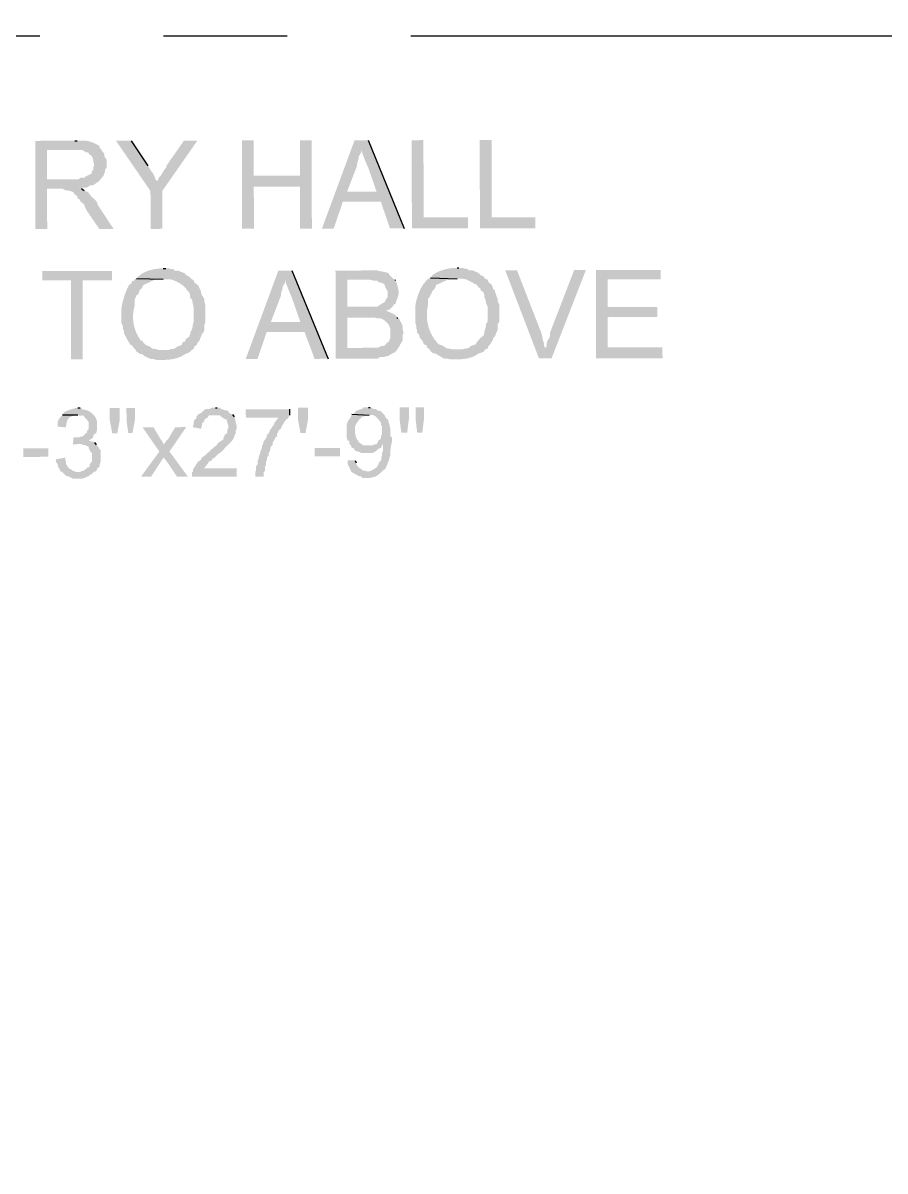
# Model space of a CAD drawing. Header units: inches. Extents: x 6322 to 85903, y -36042 to 7673.
# Drawn here: x 62435.1 to 62522.2, y 5629 to 5745 of the extents above; entities that cross this region are included whole.
import ezdxf

# ---------------------------------------------------------------- set-up
doc = ezdxf.new("R2010")
doc.units = ezdxf.units.IN
doc.header["$LTSCALE"] = 10
for name, pattern in [('Amconstr', [9999, 9999, 0]), ('CENTER', [2, 1.25, -0.25, 0.25, -0.25]), ('DASHED', [0.75, 0.5, -0.25]), ('HIDDEN2', [0.1875, 0.125, -0.0625])]:
    doc.linetypes.add(name, pattern=pattern)
doc.layers.add('A-HIDDEN-1', color=2, linetype='HIDDEN2', lineweight=9)
doc.layers.add('ROAD CL', color=251, linetype='CENTER')

# ---------------------------------------------------------------- blocks, each defined once
blk = doc.blocks.new('pdf plan')
at = {"true_color": 0x000007}
for points in [[(456.084, 389.433), (455.307, 389.433), (455.307, 387.697), (455.538, 387.697), (455.538, 388.491), (456.217, 388.491), (456.233, 388.507), (456.299, 388.507), (456.349, 388.524), (456.382, 388.557), (456.448, 388.557), (456.514, 388.606), (456.564, 388.639), (456.58, 388.656), (455.538, 388.672), (455.538, 389.251), (456.084, 389.251), (456.58, 389.284), (456.564, 389.334), (456.564, 389.334), (456.549, 389.342), (456.535, 389.35), (456.52, 389.358), (456.506, 389.366), (456.491, 389.373), (456.477, 389.38), (456.462, 389.387), (456.447, 389.393), (456.433, 389.399), (456.418, 389.405), (456.403, 389.41), (456.388, 389.415), (456.373, 389.419), (456.358, 389.423), (456.343, 389.427), (456.327, 389.43), (456.312, 389.432), (456.296, 389.434), (456.281, 389.436), (456.265, 389.436), (456.249, 389.437), (456.233, 389.436), (456.216, 389.435), (456.2, 389.433), (456.2, 389.433), (456.134, 389.433)], [(457.192, 389.433), (456.895, 389.433), (457.573, 388.441), (457.705, 388.639), (457.672, 388.672), (457.672, 388.672), (457.666, 388.69), (457.66, 388.706), (457.655, 388.72), (457.65, 388.733), (457.645, 388.745), (457.64, 388.755), (457.635, 388.764), (457.631, 388.772), (457.627, 388.78), (457.622, 388.787), (457.618, 388.793), (457.614, 388.799), (457.61, 388.804), (457.606, 388.81), (457.602, 388.815), (457.597, 388.821), (457.593, 388.827), (457.588, 388.833), (457.584, 388.84), (457.579, 388.847), (457.573, 388.856), (457.568, 388.865), (457.562, 388.876), (457.556, 388.888), (457.556, 388.888), (457.523, 388.937)], [(458.499, 389.433), (458.234, 389.433), (457.887, 388.937), (457.887, 388.904), (457.854, 388.871), (457.821, 388.821), (457.804, 388.788), (457.771, 388.739), (457.738, 388.706), (457.722, 388.656), (457.705, 388.639), (457.573, 388.441), (457.573, 387.697), (457.804, 387.697), (457.804, 388.441)], [(459.607, 389.433), (459.376, 389.433), (459.376, 387.697), (459.607, 387.697), (459.607, 388.524), (460.517, 388.524), (459.607, 388.739)], [(460.748, 389.433), (460.517, 389.433), (460.517, 388.739), (459.607, 388.739), (460.517, 388.524), (460.517, 387.697), (460.748, 387.697)], [(461.857, 389.433), (461.592, 389.433), (460.947, 387.697), (461.178, 387.697), (461.36, 388.226), (462.105, 388.226), (461.443, 388.424), (461.642, 388.937), (461.642, 388.97), (461.658, 389.036), (461.675, 389.086), (461.675, 389.119), (461.708, 389.169), (461.724, 389.202), (461.724, 389.268)], [(461.857, 389.433), (461.724, 389.268), (461.724, 389.268), (461.725, 389.259), (461.726, 389.248), (461.729, 389.236), (461.732, 389.223), (461.736, 389.208), (461.74, 389.192), (461.746, 389.176), (461.751, 389.159), (461.757, 389.141), (461.764, 389.123), (461.771, 389.105), (461.778, 389.086), (461.785, 389.067), (461.793, 389.049), (461.8, 389.031), (461.808, 389.013), (461.815, 388.996), (461.822, 388.98), (461.829, 388.964), (461.835, 388.949), (461.841, 388.936), (461.847, 388.924), (461.852, 388.913), (461.857, 388.904), (461.857, 388.904), (462.022, 388.424), (461.443, 388.424), (462.105, 388.226), (462.287, 387.697), (462.568, 387.697)], [(462.948, 389.433), (462.717, 389.433), (462.717, 387.697), (463.825, 387.697), (463.825, 387.912), (462.948, 387.912)], [(464.288, 389.433), (464.056, 389.433), (464.056, 387.697), (465.148, 387.697), (465.148, 387.912), (464.288, 387.912)], [(456.58, 389.284), (456.084, 389.251), (456.217, 389.251), (456.266, 389.235), (456.299, 389.202), (456.349, 389.202), (456.365, 389.169), (456.415, 389.136), (456.432, 389.103), (456.448, 389.053), (456.448, 389.02), (456.465, 388.97), (456.465, 388.954), (456.448, 388.904), (456.448, 388.871), (456.415, 388.821), (456.415, 388.788), (456.283, 388.722), (456.283, 388.706), (456.2, 388.706), (456.15, 388.672), (455.538, 388.672), (456.58, 388.656), (456.613, 388.706), (456.647, 388.739), (456.663, 388.788), (456.68, 388.821), (456.68, 388.871), (456.713, 388.904), (456.713, 389.053), (456.68, 389.103), (456.663, 389.136), (456.663, 389.185), (456.613, 389.235), (456.613, 389.251)], [(456.217, 388.491), (455.82, 388.491), (455.836, 388.491), (455.902, 388.457), (455.935, 388.457), (456.002, 388.441), (456.051, 388.424), (456.084, 388.375), (456.117, 388.358), (456.15, 388.292), (456.183, 388.276), (456.2, 388.226), (456.233, 388.209), (456.266, 388.176), (456.283, 388.127), (456.316, 388.061), (456.564, 387.697), (456.845, 387.697), (456.531, 388.176), (456.531, 388.176), (456.53, 388.186), (456.528, 388.196), (456.526, 388.206), (456.522, 388.215), (456.518, 388.224), (456.512, 388.233), (456.506, 388.241), (456.5, 388.25), (456.492, 388.258), (456.485, 388.266), (456.477, 388.274), (456.469, 388.282), (456.46, 388.289), (456.452, 388.297), (456.444, 388.305), (456.435, 388.312), (456.427, 388.32), (456.419, 388.327), (456.412, 388.335), (456.404, 388.343), (456.398, 388.351), (456.392, 388.359), (456.386, 388.367), (456.382, 388.375), (456.382, 388.375), (456.349, 388.408), (456.349, 388.424), (456.299, 388.441), (456.266, 388.457)], [(456.812, 386.87), (455.439, 386.87), (455.439, 386.688), (456.002, 386.688), (456.002, 385.133), (456.233, 385.133), (456.233, 386.688), (456.812, 386.688)], [(457.821, 386.919), (457.771, 386.919), (457.771, 386.919), (457.751, 386.917), (457.73, 386.915), (457.71, 386.912), (457.69, 386.909), (457.67, 386.906), (457.651, 386.903), (457.631, 386.899), (457.612, 386.895), (457.593, 386.891), (457.574, 386.886), (457.556, 386.881), (457.538, 386.876), (457.52, 386.87), (457.502, 386.864), (457.485, 386.857), (457.467, 386.849), (457.451, 386.842), (457.434, 386.833), (457.418, 386.824), (457.402, 386.815), (457.386, 386.805), (457.371, 386.794), (457.356, 386.782), (457.341, 386.77), (457.341, 386.77), (457.292, 386.721), (457.821, 386.704), (457.953, 386.704), (458.019, 386.688), (458.152, 386.622), (458.168, 386.605), (458.201, 386.588), (458.251, 386.539), (458.267, 386.522), (458.301, 386.473), (458.334, 386.44), (458.35, 386.39), (458.35, 386.34), (458.383, 386.307), (458.4, 386.258), (458.4, 386.225), (458.416, 386.158), (458.416, 386.158), (458.416, 386.148), (458.416, 386.138), (458.416, 386.128), (458.416, 386.118), (458.416, 386.109), (458.416, 386.099), (458.416, 386.089), (458.416, 386.08), (458.416, 386.071), (458.416, 386.061), (458.416, 386.052), (458.416, 386.043), (458.416, 386.033), (458.416, 386.024), (458.416, 386.015), (458.416, 386.005), (458.416, 385.996), (458.416, 385.986), (458.416, 385.977), (458.416, 385.967), (458.416, 385.957), (458.416, 385.947), (458.416, 385.937), (458.416, 385.927), (458.416, 385.927), (458.416, 385.861), (458.4, 385.811), (458.4, 385.778), (458.383, 385.712), (458.35, 385.662), (458.35, 385.629), (458.334, 385.58), (458.317, 385.563), (458.267, 385.53), (458.251, 385.497), (458.251, 385.48), (458.201, 385.464), (458.185, 385.414), (458.152, 385.398), (458.102, 385.381), (458.052, 385.348), (458.019, 385.331), (457.97, 385.331), (457.937, 385.315), (457.821, 385.315), (458.383, 385.315), (458.416, 385.331), (458.433, 385.381), (458.482, 385.414), (458.499, 385.464), (458.532, 385.497), (458.549, 385.546), (458.565, 385.58), (458.582, 385.629), (458.615, 385.662), (458.631, 385.712), (458.631, 385.811), (458.648, 385.861), (458.648, 386.192), (458.631, 386.258), (458.631, 386.307), (458.615, 386.34), (458.582, 386.39), (458.565, 386.44), (458.565, 386.473), (458.549, 386.489), (458.532, 386.539), (458.499, 386.588), (458.482, 386.605), (458.433, 386.638), (458.416, 386.688), (458.383, 386.704), (458.334, 386.754), (458.301, 386.77), (458.267, 386.787), (458.251, 386.82), (458.119, 386.87), (458.052, 386.87), (458.019, 386.903), (457.97, 386.903), (457.937, 386.919), (457.871, 386.919)], [(460.351, 386.87), (460.087, 386.87), (459.442, 385.133), (459.673, 385.133), (459.855, 385.662), (460.6, 385.662), (459.938, 385.861), (460.136, 386.373), (460.136, 386.407), (460.153, 386.473), (460.17, 386.522), (460.17, 386.555), (460.203, 386.605), (460.219, 386.638), (460.219, 386.704)], [(460.351, 386.87), (460.219, 386.704), (460.219, 386.704), (460.22, 386.695), (460.221, 386.685), (460.224, 386.673), (460.227, 386.66), (460.231, 386.646), (460.235, 386.631), (460.24, 386.615), (460.246, 386.599), (460.252, 386.582), (460.259, 386.564), (460.266, 386.547), (460.273, 386.529), (460.28, 386.51), (460.288, 386.492), (460.295, 386.474), (460.302, 386.457), (460.31, 386.44), (460.317, 386.423), (460.324, 386.407), (460.33, 386.391), (460.336, 386.377), (460.342, 386.364), (460.347, 386.351), (460.351, 386.34), (460.351, 386.34), (460.517, 385.861), (459.938, 385.861), (460.6, 385.662), (460.798, 385.133), (461.063, 385.133)], [(461.873, 386.87), (461.212, 386.87), (461.212, 385.133), (462.039, 385.133), (462.088, 385.166), (462.171, 385.166), (462.187, 385.183), (462.237, 385.183), (462.353, 385.249), (462.386, 385.265), (462.402, 385.282), (462.436, 385.331), (461.443, 385.348), (461.443, 385.943), (462.419, 385.943), (462.386, 385.993), (462.353, 386.01), (462.32, 386.026), (462.254, 386.059), (462.204, 386.076), (462.287, 386.109), (461.443, 386.158), (461.443, 386.688), (462.386, 386.688), (462.353, 386.704), (462.27, 386.787), (462.254, 386.82), (462.187, 386.837), (462.171, 386.837), (462.121, 386.853), (462.088, 386.853), (462.039, 386.87), (461.939, 386.87)], [(463.61, 386.919), (463.544, 386.919), (463.544, 386.919), (463.525, 386.917), (463.506, 386.915), (463.488, 386.912), (463.469, 386.909), (463.451, 386.906), (463.432, 386.903), (463.414, 386.899), (463.395, 386.895), (463.377, 386.891), (463.359, 386.886), (463.341, 386.881), (463.322, 386.876), (463.304, 386.87), (463.286, 386.864), (463.269, 386.857), (463.251, 386.849), (463.233, 386.842), (463.216, 386.833), (463.198, 386.824), (463.181, 386.815), (463.164, 386.805), (463.147, 386.794), (463.13, 386.782), (463.114, 386.77), (463.114, 386.77), (463.081, 386.721), (463.61, 386.704), (463.726, 386.704), (463.792, 386.688), (463.924, 386.622), (463.941, 386.605), (463.99, 386.588), (464.023, 386.539), (464.056, 386.522), (464.073, 386.473), (464.123, 386.44), (464.139, 386.39), (464.139, 386.34), (464.156, 386.307), (464.172, 386.258), (464.172, 386.225), (464.205, 386.158), (464.205, 386.158), (464.205, 386.148), (464.205, 386.138), (464.205, 386.128), (464.205, 386.118), (464.205, 386.109), (464.205, 386.099), (464.205, 386.089), (464.205, 386.08), (464.205, 386.071), (464.205, 386.061), (464.205, 386.052), (464.205, 386.043), (464.205, 386.033), (464.205, 386.024), (464.205, 386.015), (464.205, 386.005), (464.205, 385.996), (464.205, 385.986), (464.205, 385.977), (464.205, 385.967), (464.205, 385.957), (464.205, 385.947), (464.205, 385.937), (464.205, 385.927), (464.205, 385.927), (464.205, 385.861), (464.172, 385.811), (464.172, 385.778), (464.156, 385.712), (464.139, 385.662), (464.139, 385.629), (464.123, 385.58), (464.09, 385.563), (464.056, 385.53), (464.023, 385.497), (464.023, 385.48), (463.99, 385.464), (463.974, 385.414), (463.924, 385.398), (463.874, 385.381), (463.841, 385.348), (463.792, 385.331), (463.759, 385.331), (463.709, 385.315), (463.61, 385.315), (464.156, 385.315), (464.205, 385.331), (464.222, 385.381), (464.255, 385.414), (464.288, 385.464), (464.305, 385.497), (464.321, 385.546), (464.354, 385.58), (464.371, 385.629), (464.387, 385.662), (464.404, 385.712), (464.404, 385.811), (464.437, 385.861), (464.437, 386.192), (464.404, 386.258), (464.404, 386.307), (464.387, 386.34), (464.371, 386.39), (464.354, 386.44), (464.354, 386.473), (464.321, 386.489), (464.305, 386.539), (464.288, 386.588), (464.255, 386.605), (464.222, 386.638), (464.205, 386.688), (464.156, 386.704), (464.123, 386.754), (464.073, 386.77), (464.056, 386.787), (464.023, 386.82), (463.908, 386.87), (463.841, 386.87), (463.792, 386.903), (463.759, 386.903), (463.709, 386.919), (463.643, 386.919)], [(464.784, 386.87), (464.553, 386.87), (465.214, 385.133), (465.347, 385.331), (465.313, 385.381), (465.313, 385.431), (465.297, 385.48), (465.28, 385.53), (465.28, 385.563), (465.264, 385.629)], [(466.14, 386.87), (465.909, 386.87), (465.429, 385.629), (465.429, 385.563), (465.413, 385.53), (465.38, 385.48), (465.363, 385.414), (465.363, 385.381), (465.347, 385.331), (465.214, 385.133), (465.462, 385.133)], [(467.613, 386.87), (466.339, 386.87), (466.339, 385.133), (467.646, 385.133), (467.646, 385.348), (466.57, 385.348), (466.57, 385.943), (467.546, 385.943), (467.546, 386.142), (466.57, 386.142), (466.57, 386.688), (467.613, 386.688)], [(457.292, 386.721), (457.259, 386.704), (457.242, 386.671), (457.209, 386.671), (457.192, 386.622), (457.143, 386.588), (457.126, 386.555), (457.126, 386.555), (457.12, 386.542), (457.113, 386.528), (457.106, 386.512), (457.099, 386.495), (457.092, 386.477), (457.085, 386.457), (457.077, 386.438), (457.07, 386.417), (457.063, 386.396), (457.055, 386.374), (457.048, 386.352), (457.041, 386.33), (457.035, 386.308), (457.029, 386.286), (457.023, 386.264), (457.017, 386.242), (457.012, 386.22), (457.008, 386.2), (457.004, 386.179), (457, 386.16), (456.998, 386.141), (456.996, 386.124), (456.994, 386.107), (456.994, 386.092), (456.994, 386.092), (456.994, 385.844), (457.027, 385.778), (457.027, 385.728), (457.044, 385.695), (457.044, 385.646), (457.06, 385.613), (457.093, 385.563), (457.093, 385.546), (457.126, 385.497), (457.143, 385.464), (457.176, 385.414), (457.209, 385.398), (457.242, 385.348), (457.275, 385.315), (457.292, 385.282), (457.341, 385.249), (457.374, 385.232), (457.407, 385.232), (457.44, 385.199), (457.573, 385.133), (457.639, 385.133), (457.672, 385.116), (457.722, 385.116), (457.722, 385.116), (457.744, 385.116), (457.767, 385.116), (457.79, 385.117), (457.813, 385.117), (457.835, 385.117), (457.858, 385.118), (457.88, 385.119), (457.903, 385.121), (457.925, 385.123), (457.948, 385.125), (457.97, 385.128), (457.992, 385.131), (458.015, 385.135), (458.037, 385.139), (458.059, 385.145), (458.081, 385.151), (458.102, 385.158), (458.124, 385.165), (458.146, 385.174), (458.167, 385.183), (458.188, 385.194), (458.209, 385.206), (458.23, 385.218), (458.251, 385.232), (458.251, 385.232), (458.334, 385.265), (458.383, 385.315), (457.722, 385.315), (457.672, 385.331), (457.639, 385.331), (457.589, 385.348), (457.556, 385.381), (457.507, 385.398), (457.474, 385.414), (457.424, 385.464), (457.407, 385.497), (457.374, 385.497), (457.358, 385.53), (457.358, 385.53), (457.342, 385.555), (457.327, 385.58), (457.313, 385.606), (457.3, 385.632), (457.288, 385.658), (457.277, 385.684), (457.267, 385.711), (457.259, 385.738), (457.251, 385.765), (457.244, 385.793), (457.238, 385.82), (457.234, 385.848), (457.23, 385.876), (457.228, 385.904), (457.226, 385.933), (457.225, 385.961), (457.226, 385.99), (457.228, 386.018), (457.23, 386.047), (457.234, 386.076), (457.238, 386.105), (457.244, 386.134), (457.251, 386.163), (457.259, 386.192), (457.259, 386.192), (457.259, 386.307), (457.275, 386.34), (457.292, 386.39), (457.325, 386.407), (457.358, 386.489), (457.407, 386.539), (457.424, 386.588), (457.424, 386.588), (457.434, 386.593), (457.445, 386.597), (457.455, 386.602), (457.465, 386.606), (457.476, 386.611), (457.486, 386.616), (457.496, 386.621), (457.507, 386.626), (457.517, 386.631), (457.527, 386.636), (457.538, 386.641), (457.548, 386.646), (457.558, 386.652), (457.569, 386.657), (457.579, 386.662), (457.589, 386.667), (457.6, 386.672), (457.61, 386.677), (457.62, 386.682), (457.631, 386.686), (457.641, 386.691), (457.651, 386.696), (457.662, 386.7), (457.672, 386.704), (457.672, 386.704), (457.821, 386.704)], [(462.386, 386.688), (461.807, 386.688), (461.89, 386.688), (461.956, 386.671), (462.039, 386.671), (462.055, 386.638), (462.088, 386.638), (462.121, 386.622), (462.171, 386.605), (462.187, 386.555), (462.204, 386.522), (462.237, 386.456), (462.237, 386.34), (462.204, 386.307), (462.187, 386.258), (462.171, 386.241), (462.138, 386.225), (462.055, 386.175), (462.039, 386.158), (461.443, 386.158), (462.287, 386.109), (462.336, 386.158), (462.353, 386.192), (462.402, 386.225), (462.402, 386.258), (462.402, 386.258), (462.412, 386.28), (462.421, 386.3), (462.428, 386.319), (462.435, 386.336), (462.44, 386.353), (462.445, 386.368), (462.448, 386.382), (462.451, 386.396), (462.453, 386.409), (462.454, 386.422), (462.454, 386.434), (462.454, 386.446), (462.453, 386.458), (462.452, 386.47), (462.45, 386.482), (462.448, 386.494), (462.445, 386.507), (462.442, 386.521), (462.439, 386.535), (462.435, 386.55), (462.431, 386.566), (462.427, 386.583), (462.423, 386.602), (462.419, 386.622), (462.419, 386.622), (462.386, 386.671)], [(463.081, 386.721), (463.031, 386.704), (463.014, 386.671), (462.998, 386.671), (462.965, 386.622), (462.932, 386.588), (462.915, 386.555), (462.915, 386.555), (462.907, 386.542), (462.898, 386.528), (462.89, 386.512), (462.881, 386.495), (462.873, 386.477), (462.864, 386.457), (462.856, 386.438), (462.848, 386.417), (462.84, 386.396), (462.832, 386.374), (462.825, 386.352), (462.818, 386.33), (462.812, 386.308), (462.805, 386.286), (462.8, 386.264), (462.795, 386.242), (462.791, 386.22), (462.787, 386.2), (462.784, 386.179), (462.782, 386.16), (462.781, 386.141), (462.781, 386.124), (462.781, 386.107), (462.783, 386.092), (462.783, 386.092), (462.783, 385.844), (462.799, 385.778), (462.799, 385.728), (462.816, 385.695), (462.816, 385.646), (462.849, 385.613), (462.866, 385.563), (462.866, 385.546), (462.915, 385.497), (462.932, 385.464), (462.948, 385.414), (462.998, 385.398), (463.014, 385.348), (463.064, 385.315), (463.081, 385.282), (463.114, 385.249), (463.163, 385.232), (463.18, 385.232), (463.345, 385.133), (463.411, 385.133), (463.461, 385.116), (463.494, 385.116), (463.494, 385.116), (463.519, 385.116), (463.543, 385.116), (463.568, 385.117), (463.592, 385.117), (463.616, 385.117), (463.64, 385.118), (463.663, 385.119), (463.686, 385.121), (463.71, 385.123), (463.732, 385.125), (463.755, 385.128), (463.777, 385.131), (463.799, 385.135), (463.821, 385.139), (463.843, 385.145), (463.864, 385.151), (463.885, 385.158), (463.906, 385.165), (463.926, 385.174), (463.946, 385.183), (463.966, 385.194), (463.985, 385.206), (464.005, 385.218), (464.023, 385.232), (464.023, 385.232), (464.123, 385.265), (464.156, 385.315), (463.494, 385.315), (463.461, 385.331), (463.411, 385.331), (463.378, 385.348), (463.329, 385.381), (463.296, 385.398), (463.246, 385.414), (463.196, 385.464), (463.18, 385.497), (463.163, 385.497), (463.147, 385.53), (463.147, 385.53), (463.131, 385.555), (463.116, 385.58), (463.102, 385.606), (463.089, 385.632), (463.077, 385.658), (463.066, 385.684), (463.056, 385.711), (463.047, 385.738), (463.039, 385.765), (463.032, 385.793), (463.026, 385.82), (463.021, 385.848), (463.016, 385.876), (463.013, 385.904), (463.011, 385.933), (463.01, 385.961), (463.009, 385.99), (463.01, 386.018), (463.011, 386.047), (463.013, 386.076), (463.016, 386.105), (463.02, 386.134), (463.025, 386.163), (463.031, 386.192), (463.031, 386.192), (463.031, 386.307), (463.064, 386.34), (463.081, 386.39), (463.097, 386.407), (463.114, 386.456), (463.147, 386.489), (463.18, 386.539), (463.196, 386.588), (463.196, 386.588), (463.209, 386.593), (463.221, 386.597), (463.233, 386.602), (463.245, 386.606), (463.256, 386.611), (463.268, 386.616), (463.279, 386.621), (463.291, 386.626), (463.302, 386.631), (463.313, 386.636), (463.324, 386.641), (463.335, 386.646), (463.346, 386.652), (463.356, 386.657), (463.367, 386.662), (463.378, 386.667), (463.388, 386.672), (463.399, 386.677), (463.409, 386.682), (463.42, 386.686), (463.43, 386.691), (463.44, 386.696), (463.451, 386.7), (463.461, 386.704), (463.461, 386.704), (463.61, 386.704)], [(462.419, 385.943), (461.857, 385.943), (461.972, 385.943), (462.039, 385.927), (462.105, 385.927), (462.138, 385.91), (462.187, 385.877), (462.254, 385.811), (462.27, 385.778), (462.287, 385.728), (462.287, 385.546), (462.27, 385.497), (462.254, 385.464), (462.204, 385.431), (462.187, 385.398), (462.138, 385.381), (462.105, 385.381), (462.039, 385.348), (461.443, 385.348), (462.436, 385.331), (462.469, 385.381), (462.469, 385.381), (462.477, 385.397), (462.484, 385.41), (462.49, 385.422), (462.496, 385.433), (462.502, 385.442), (462.507, 385.45), (462.511, 385.457), (462.515, 385.463), (462.519, 385.469), (462.522, 385.474), (462.524, 385.479), (462.526, 385.484), (462.528, 385.49), (462.53, 385.495), (462.531, 385.502), (462.532, 385.508), (462.533, 385.516), (462.534, 385.525), (462.534, 385.536), (462.534, 385.547), (462.535, 385.561), (462.535, 385.576), (462.535, 385.593), (462.535, 385.613), (462.535, 385.613), (462.551, 385.646), (462.535, 385.695), (462.535, 385.695), (462.535, 385.711), (462.534, 385.725), (462.534, 385.738), (462.533, 385.749), (462.532, 385.759), (462.531, 385.768), (462.53, 385.777), (462.529, 385.784), (462.527, 385.791), (462.525, 385.797), (462.523, 385.803), (462.52, 385.809), (462.518, 385.815), (462.515, 385.82), (462.511, 385.826), (462.508, 385.833), (462.504, 385.839), (462.5, 385.847), (462.495, 385.855), (462.491, 385.863), (462.486, 385.873), (462.48, 385.884), (462.475, 385.897), (462.469, 385.91), (462.469, 385.91), (462.436, 385.927)], [(456.134, 384.174), (456.084, 384.174), (456.084, 384.174), (456.079, 384.171), (456.073, 384.169), (456.066, 384.167), (456.058, 384.164), (456.049, 384.161), (456.039, 384.158), (456.028, 384.155), (456.017, 384.152), (456.005, 384.148), (455.993, 384.144), (455.981, 384.14), (455.968, 384.136), (455.956, 384.132), (455.944, 384.128), (455.932, 384.123), (455.92, 384.119), (455.909, 384.114), (455.898, 384.109), (455.888, 384.103), (455.879, 384.098), (455.871, 384.092), (455.864, 384.086), (455.857, 384.081), (455.853, 384.074), (455.853, 384.074), (455.836, 384.041), (456.134, 384.041), (456.15, 384.025), (456.15, 384.025), (456.166, 384.025), (456.18, 384.025), (456.191, 384.025), (456.202, 384.026), (456.21, 384.026), (456.218, 384.026), (456.224, 384.026), (456.229, 384.026), (456.234, 384.026), (456.238, 384.025), (456.241, 384.024), (456.243, 384.023), (456.246, 384.021), (456.248, 384.019), (456.251, 384.016), (456.253, 384.013), (456.256, 384.009), (456.26, 384.004), (456.264, 383.998), (456.269, 383.992), (456.275, 383.985), (456.281, 383.977), (456.29, 383.968), (456.299, 383.959), (456.299, 383.959), (456.316, 383.942), (456.349, 383.892), (456.349, 383.76), (456.316, 383.727), (456.316, 383.694), (456.299, 383.677), (456.266, 383.661), (456.266, 383.644), (456.217, 383.611), (456.2, 383.611), (456.15, 383.595), (456.068, 383.595), (456.415, 383.578), (456.432, 383.595), (456.448, 383.644), (456.465, 383.661), (456.498, 383.677), (456.498, 383.694), (456.514, 383.744), (456.514, 383.909), (456.498, 383.959), (456.498, 383.959), (456.491, 383.971), (456.484, 383.983), (456.477, 383.995), (456.469, 384.007), (456.461, 384.018), (456.452, 384.029), (456.442, 384.04), (456.433, 384.05), (456.423, 384.06), (456.412, 384.069), (456.401, 384.078), (456.39, 384.087), (456.379, 384.095), (456.367, 384.102), (456.355, 384.109), (456.342, 384.115), (456.329, 384.121), (456.316, 384.126), (456.303, 384.13), (456.289, 384.134), (456.276, 384.137), (456.262, 384.139), (456.247, 384.14), (456.233, 384.141), (456.233, 384.141), (456.2, 384.174), (456.183, 384.174)], [(456.961, 384.174), (456.762, 384.174), (456.762, 383.942), (456.812, 383.677), (456.911, 383.677), (456.961, 383.942)], [(457.259, 384.174), (457.093, 384.174), (457.093, 383.942), (457.126, 383.677), (457.209, 383.677), (457.259, 383.942)], [(458.846, 384.174), (458.764, 384.174), (458.764, 384.174), (458.754, 384.166), (458.745, 384.16), (458.736, 384.156), (458.728, 384.153), (458.721, 384.15), (458.714, 384.149), (458.707, 384.148), (458.701, 384.148), (458.695, 384.148), (458.689, 384.148), (458.683, 384.149), (458.677, 384.149), (458.671, 384.149), (458.664, 384.148), (458.657, 384.147), (458.65, 384.144), (458.642, 384.141), (458.633, 384.136), (458.624, 384.131), (458.614, 384.123), (458.604, 384.114), (458.592, 384.103), (458.579, 384.09), (458.565, 384.074), (458.565, 384.074), (458.532, 384.058), (458.499, 384.041), (458.466, 383.992), (458.466, 383.959), (458.433, 383.942), (458.416, 383.892), (458.416, 383.843), (458.4, 383.826), (458.4, 383.793), (458.565, 383.76), (458.565, 383.793), (458.582, 383.826), (458.582, 383.876), (458.615, 383.892), (458.631, 383.942), (458.648, 383.959), (458.681, 383.975), (458.698, 383.992), (458.714, 384.025), (458.846, 384.025), (459.177, 384.041), (459.144, 384.058), (459.111, 384.074), (459.094, 384.107), (459.061, 384.124), (459.028, 384.124), (458.995, 384.141), (458.962, 384.141), (458.929, 384.174), (458.879, 384.174)], [(460.302, 384.141), (459.442, 384.141), (459.442, 383.975), (460.087, 383.975), (460.07, 383.959), (460.054, 383.942), (460.021, 383.892), (460.004, 383.876), (459.988, 383.826), (459.971, 383.81), (459.938, 383.76), (459.921, 383.744), (459.905, 383.694), (459.888, 383.661), (459.855, 383.644), (459.855, 383.611), (459.839, 383.578), (459.822, 383.545), (459.789, 383.512), (459.789, 383.496), (459.773, 383.446), (459.756, 383.413), (459.756, 383.38), (459.756, 383.38), (459.752, 383.372), (459.748, 383.364), (459.745, 383.356), (459.742, 383.348), (459.739, 383.34), (459.736, 383.333), (459.734, 383.325), (459.732, 383.318), (459.729, 383.311), (459.727, 383.303), (459.725, 383.296), (459.723, 383.289), (459.721, 383.282), (459.719, 383.274), (459.717, 383.267), (459.714, 383.26), (459.712, 383.252), (459.71, 383.245), (459.707, 383.237), (459.704, 383.23), (459.701, 383.222), (459.698, 383.214), (459.694, 383.206), (459.69, 383.198), (459.69, 383.198), (459.69, 383.165), (459.673, 383.132), (459.673, 383.065), (459.64, 383.016), (459.64, 382.933), (459.624, 382.917), (459.624, 382.817), (459.789, 382.817), (459.789, 382.9), (459.822, 382.933), (459.822, 382.933), (459.82, 382.95), (459.819, 382.965), (459.818, 382.978), (459.818, 382.988), (459.818, 382.997), (459.818, 383.003), (459.818, 383.009), (459.819, 383.013), (459.82, 383.017), (459.821, 383.02), (459.823, 383.022), (459.824, 383.024), (459.826, 383.026), (459.828, 383.029), (459.829, 383.031), (459.831, 383.035), (459.832, 383.039), (459.834, 383.045), (459.835, 383.052), (459.836, 383.06), (459.837, 383.071), (459.838, 383.083), (459.839, 383.098), (459.839, 383.115), (459.839, 383.115), (459.855, 383.148), (459.855, 383.198), (459.888, 383.231), (459.888, 383.28), (459.905, 383.297), (459.921, 383.347), (459.921, 383.38), (459.938, 383.413), (459.971, 383.446), (459.971, 383.496), (459.988, 383.512), (460.004, 383.545), (460.021, 383.578), (460.054, 383.611), (460.054, 383.661), (460.07, 383.677), (460.087, 383.727), (460.12, 383.744), (460.12, 383.744), (460.122, 383.75), (460.125, 383.757), (460.128, 383.764), (460.132, 383.772), (460.136, 383.78), (460.14, 383.789), (460.145, 383.797), (460.15, 383.806), (460.155, 383.815), (460.16, 383.824), (460.166, 383.834), (460.172, 383.843), (460.177, 383.852), (460.183, 383.861), (460.189, 383.871), (460.195, 383.88), (460.2, 383.888), (460.206, 383.897), (460.211, 383.906), (460.217, 383.914), (460.222, 383.921), (460.227, 383.929), (460.231, 383.936), (460.236, 383.942), (460.236, 383.942), (460.269, 383.959), (460.285, 383.992), (460.302, 384.025)], [(460.517, 383.677), (460.467, 383.942), (460.467, 384.174), (460.666, 384.174), (460.666, 383.942), (460.616, 383.677)], [(461.857, 384.174), (461.757, 384.174), (461.724, 384.141), (461.708, 384.141), (461.609, 384.107), (461.592, 384.074), (461.575, 384.058), (461.526, 384.041), (461.873, 384.025), (461.89, 384.025), (461.89, 384.025), (461.904, 384.026), (461.917, 384.027), (461.929, 384.026), (461.941, 384.024), (461.952, 384.021), (461.963, 384.018), (461.973, 384.013), (461.982, 384.008), (461.991, 384.002), (462, 383.996), (462.008, 383.989), (462.016, 383.981), (462.023, 383.973), (462.031, 383.965), (462.038, 383.956), (462.045, 383.948), (462.052, 383.939), (462.059, 383.929), (462.067, 383.92), (462.074, 383.911), (462.081, 383.902), (462.089, 383.893), (462.097, 383.884), (462.105, 383.876), (462.105, 383.876), (462.105, 383.826), (462.121, 383.81), (462.121, 383.661), (462.105, 383.611), (462.105, 383.578), (462.088, 383.545), (462.055, 383.529), (462.039, 383.496), (462.022, 383.462), (462.005, 383.446), (462.138, 383.446), (462.138, 383.314), (462.121, 383.28), (462.121, 383.214), (462.105, 383.198), (462.105, 383.148), (462.088, 383.115), (462.055, 383.082), (462.055, 383.049), (462.039, 383.049), (462.022, 382.999), (462.022, 382.999), (462.016, 382.995), (462.01, 382.991), (462.003, 382.987), (461.997, 382.983), (461.991, 382.979), (461.985, 382.975), (461.979, 382.971), (461.972, 382.967), (461.966, 382.963), (461.96, 382.959), (461.954, 382.955), (461.948, 382.952), (461.941, 382.948), (461.935, 382.945), (461.929, 382.941), (461.923, 382.938), (461.917, 382.935), (461.91, 382.932), (461.904, 382.929), (461.898, 382.926), (461.892, 382.924), (461.886, 382.921), (461.879, 382.919), (461.873, 382.917), (461.873, 382.917), (461.824, 382.917), (462.121, 382.917), (462.138, 382.933), (462.187, 382.966), (462.187, 382.966), (462.19, 382.973), (462.193, 382.98), (462.196, 382.988), (462.199, 382.997), (462.203, 383.007), (462.207, 383.016), (462.212, 383.027), (462.216, 383.037), (462.221, 383.048), (462.226, 383.059), (462.23, 383.071), (462.235, 383.082), (462.24, 383.093), (462.244, 383.105), (462.248, 383.116), (462.252, 383.127), (462.256, 383.137), (462.26, 383.148), (462.263, 383.158), (462.265, 383.167), (462.267, 383.176), (462.269, 383.184), (462.27, 383.191), (462.27, 383.198), (462.27, 383.198), (462.287, 383.231), (462.287, 383.264), (462.287, 383.264), (462.287, 383.284), (462.287, 383.302), (462.287, 383.318), (462.288, 383.333), (462.289, 383.346), (462.29, 383.359), (462.29, 383.37), (462.292, 383.38), (462.293, 383.39), (462.294, 383.399), (462.295, 383.407), (462.297, 383.415), (462.299, 383.423), (462.3, 383.43), (462.302, 383.438), (462.304, 383.445), (462.306, 383.453), (462.308, 383.462), (462.31, 383.471), (462.312, 383.48), (462.314, 383.491), (462.316, 383.502), (462.318, 383.515), (462.32, 383.529), (462.32, 383.529), (462.32, 383.578), (462.287, 383.611), (462.287, 383.76), (462.27, 383.81), (462.27, 383.826), (462.254, 383.876), (462.254, 383.892), (462.237, 383.942), (462.204, 383.959), (462.187, 383.992), (462.171, 384.025), (462.138, 384.058), (462.121, 384.074), (462.088, 384.107), (462.055, 384.107), (462.022, 384.124), (462.005, 384.141), (461.956, 384.141), (461.906, 384.174), (461.89, 384.174)], [(462.651, 384.174), (462.469, 384.174), (462.469, 383.942), (462.502, 383.677), (462.617, 383.677), (462.651, 383.942)], [(462.948, 384.174), (462.783, 384.174), (462.783, 383.942), (462.816, 383.677), (462.915, 383.677), (462.948, 383.942)], [(455.836, 384.041), (455.82, 384.025), (455.786, 383.992), (455.77, 383.959), (455.753, 383.942), (455.737, 383.892), (455.737, 383.81), (455.886, 383.793), (455.902, 383.81), (455.902, 383.81), (455.904, 383.828), (455.907, 383.845), (455.909, 383.861), (455.912, 383.876), (455.916, 383.89), (455.919, 383.904), (455.923, 383.916), (455.927, 383.928), (455.932, 383.939), (455.938, 383.949), (455.943, 383.958), (455.95, 383.967), (455.957, 383.975), (455.965, 383.982), (455.973, 383.989), (455.982, 383.995), (455.992, 384), (456.002, 384.005), (456.014, 384.01), (456.026, 384.013), (456.039, 384.017), (456.053, 384.02), (456.068, 384.023), (456.084, 384.025), (456.084, 384.025), (456.134, 384.041)], [(459.177, 384.041), (458.846, 384.025), (458.929, 384.025), (458.962, 383.992), (458.995, 383.975), (459.012, 383.959), (459.061, 383.942), (459.078, 383.892), (459.078, 383.876), (459.094, 383.826), (459.094, 383.76), (459.078, 383.744), (459.078, 383.694), (459.061, 383.661), (459.028, 383.644), (459.012, 383.595), (458.995, 383.578), (458.995, 383.545), (458.962, 383.529), (458.946, 383.512), (458.913, 383.496), (458.879, 383.462), (458.863, 383.429), (458.863, 383.429), (458.854, 383.425), (458.845, 383.419), (458.835, 383.412), (458.825, 383.404), (458.814, 383.396), (458.803, 383.386), (458.791, 383.376), (458.779, 383.366), (458.767, 383.355), (458.754, 383.343), (458.741, 383.332), (458.729, 383.32), (458.716, 383.308), (458.703, 383.296), (458.69, 383.284), (458.677, 383.273), (458.664, 383.261), (458.651, 383.25), (458.639, 383.24), (458.627, 383.23), (458.615, 383.221), (458.603, 383.212), (458.592, 383.205), (458.582, 383.198), (458.582, 383.198), (458.565, 383.165), (458.549, 383.148), (458.532, 383.132), (458.499, 383.115), (458.466, 383.065), (458.416, 382.983), (458.4, 382.966), (458.4, 382.917), (458.383, 382.9), (458.383, 382.817), (459.26, 382.817), (459.26, 382.983), (458.615, 382.983), (458.631, 382.999), (458.648, 383.016), (458.681, 383.065), (458.698, 383.082), (458.714, 383.115), (458.764, 383.132), (458.78, 383.165), (458.83, 383.198), (458.863, 383.231), (458.863, 383.231), (458.873, 383.241), (458.882, 383.249), (458.89, 383.256), (458.897, 383.263), (458.904, 383.268), (458.91, 383.273), (458.915, 383.277), (458.92, 383.28), (458.925, 383.284), (458.93, 383.287), (458.935, 383.29), (458.939, 383.293), (458.944, 383.296), (458.949, 383.3), (458.954, 383.304), (458.96, 383.308), (458.966, 383.313), (458.972, 383.319), (458.979, 383.326), (458.987, 383.334), (458.996, 383.343), (459.006, 383.354), (459.016, 383.366), (459.028, 383.38), (459.028, 383.38), (459.061, 383.413), (459.078, 383.429), (459.094, 383.446), (459.111, 383.462), (459.111, 383.462), (459.125, 383.476), (459.137, 383.488), (459.147, 383.499), (459.156, 383.509), (459.164, 383.518), (459.171, 383.526), (459.177, 383.533), (459.181, 383.539), (459.185, 383.545), (459.189, 383.55), (459.191, 383.555), (459.194, 383.56), (459.196, 383.564), (459.197, 383.569), (459.199, 383.574), (459.2, 383.579), (459.202, 383.584), (459.204, 383.59), (459.206, 383.597), (459.209, 383.604), (459.212, 383.613), (459.216, 383.622), (459.221, 383.633), (459.227, 383.644), (459.227, 383.644), (459.243, 383.677), (459.243, 383.727), (459.26, 383.76), (459.26, 383.826), (459.243, 383.876), (459.243, 383.909), (459.227, 383.942), (459.227, 383.975), (459.21, 383.992)], [(461.526, 384.041), (461.526, 384.025), (461.509, 383.992), (461.493, 383.959), (461.476, 383.942), (461.443, 383.892), (461.443, 383.876), (461.427, 383.826), (461.427, 383.578), (461.443, 383.529), (461.476, 383.512), (461.476, 383.462), (461.493, 383.446), (461.509, 383.429), (461.526, 383.38), (461.857, 383.429), (461.757, 383.429), (461.724, 383.446), (461.708, 383.462), (461.658, 383.496), (461.658, 383.512), (461.642, 383.529), (461.642, 383.529), (461.638, 383.535), (461.634, 383.541), (461.63, 383.548), (461.626, 383.555), (461.623, 383.561), (461.62, 383.568), (461.617, 383.575), (461.614, 383.583), (461.611, 383.59), (461.609, 383.597), (461.607, 383.604), (461.604, 383.611), (461.602, 383.619), (461.601, 383.626), (461.599, 383.633), (461.598, 383.64), (461.596, 383.647), (461.595, 383.654), (461.594, 383.661), (461.593, 383.668), (461.593, 383.675), (461.592, 383.681), (461.592, 383.688), (461.592, 383.694), (461.592, 383.694), (461.592, 383.81), (461.609, 383.843), (461.642, 383.892), (461.658, 383.909), (461.675, 383.942), (461.708, 383.959), (461.724, 383.992), (461.757, 383.992), (461.79, 384.025), (461.873, 384.025)], [(457.622, 383.793), (457.407, 383.793), (457.738, 383.314), (457.821, 383.198), (457.887, 383.115), (458.086, 382.817), (458.301, 382.817), (457.937, 383.314), (457.821, 383.446), (457.821, 383.462), (457.804, 383.496), (457.788, 383.529), (457.771, 383.545)], [(458.267, 383.793), (458.052, 383.793), (457.904, 383.545), (457.887, 383.545), (457.871, 383.512), (457.854, 383.496), (457.821, 383.446), (457.937, 383.314)], [(456.465, 383.496), (456.15, 383.462), (456.217, 383.462), (456.233, 383.446), (456.283, 383.446), (456.299, 383.429), (456.349, 383.413), (456.349, 383.38), (456.365, 383.347), (456.382, 383.314), (456.415, 383.28), (456.415, 383.132), (456.382, 383.082), (456.365, 383.065), (456.365, 383.016), (456.316, 382.999), (456.299, 382.983), (456.283, 382.966), (456.233, 382.933), (456.217, 382.933), (456.183, 382.917), (455.82, 382.917), (455.853, 382.884), (455.886, 382.85), (455.919, 382.834), (455.935, 382.834), (456.035, 382.784), (456.134, 382.784), (456.134, 382.784), (456.149, 382.784), (456.163, 382.784), (456.176, 382.784), (456.187, 382.785), (456.196, 382.785), (456.205, 382.785), (456.212, 382.786), (456.219, 382.786), (456.225, 382.787), (456.231, 382.788), (456.236, 382.789), (456.241, 382.791), (456.247, 382.792), (456.252, 382.794), (456.258, 382.796), (456.264, 382.799), (456.27, 382.802), (456.278, 382.805), (456.287, 382.809), (456.296, 382.813), (456.307, 382.818), (456.319, 382.823), (456.333, 382.828), (456.349, 382.834), (456.349, 382.834), (456.365, 382.85), (456.415, 382.884), (456.432, 382.9), (456.448, 382.917), (456.465, 382.917), (456.498, 382.933), (456.514, 382.983), (456.531, 382.999), (456.564, 383.016), (456.564, 383.065), (456.58, 383.115), (456.58, 383.347), (456.564, 383.363), (456.531, 383.413), (456.514, 383.429), (456.498, 383.446)], [(456.051, 383.595), (456.035, 383.446), (456.068, 383.462), (456.15, 383.462), (456.465, 383.496), (456.448, 383.512), (456.415, 383.512), (456.365, 383.529), (456.349, 383.545), (456.365, 383.545), (456.415, 383.578), (456.068, 383.595)], [(462.005, 383.446), (461.972, 383.446), (461.939, 383.429), (461.857, 383.429), (461.526, 383.38), (461.559, 383.38), (461.575, 383.347), (461.609, 383.314), (461.642, 383.314), (461.675, 383.297), (461.708, 383.28), (461.939, 383.28), (461.972, 383.297), (462.005, 383.314), (462.039, 383.347), (462.055, 383.363), (462.105, 383.38), (462.121, 383.429), (462.138, 383.446)], [(455.059, 383.214), (455.555, 383.214), (455.555, 383.38), (455.059, 383.38)], [(457.738, 383.314), (457.374, 382.817), (457.573, 382.817), (457.821, 383.198)], [(460.798, 383.214), (461.294, 383.214), (461.294, 383.38), (460.798, 383.38)], [(455.886, 383.198), (455.704, 383.165), (455.704, 383.115), (455.737, 383.065), (455.737, 383.049), (455.753, 382.999), (455.77, 382.983), (455.786, 382.933), (455.82, 382.917), (456.134, 382.917), (456.084, 382.917), (456.068, 382.933), (456.035, 382.933), (456.002, 382.966), (455.968, 382.983), (455.935, 383.016), (455.919, 383.049), (455.902, 383.065), (455.902, 383.115), (455.886, 383.148)], [(461.592, 383.132), (461.443, 383.132), (461.443, 383.065), (461.443, 383.065), (461.457, 383.038), (461.468, 383.014), (461.478, 382.994), (461.486, 382.976), (461.492, 382.961), (461.498, 382.948), (461.503, 382.937), (461.507, 382.928), (461.511, 382.92), (461.514, 382.914), (461.518, 382.909), (461.522, 382.904), (461.526, 382.9), (461.531, 382.897), (461.537, 382.893), (461.545, 382.889), (461.554, 382.885), (461.564, 382.879), (461.576, 382.873), (461.591, 382.866), (461.608, 382.857), (461.627, 382.846), (461.649, 382.833), (461.675, 382.817), (461.675, 382.817), (461.708, 382.817), (461.741, 382.784), (461.741, 382.784), (461.757, 382.784), (461.774, 382.784), (461.79, 382.784), (461.806, 382.785), (461.821, 382.785), (461.837, 382.786), (461.852, 382.787), (461.868, 382.788), (461.883, 382.79), (461.898, 382.791), (461.912, 382.794), (461.927, 382.797), (461.941, 382.8), (461.956, 382.804), (461.97, 382.809), (461.983, 382.814), (461.997, 382.82), (462.011, 382.826), (462.024, 382.834), (462.037, 382.842), (462.05, 382.851), (462.063, 382.861), (462.076, 382.872), (462.088, 382.884), (462.088, 382.884), (462.121, 382.917), (461.807, 382.917), (461.79, 382.933), (461.741, 382.933), (461.708, 382.966), (461.675, 382.983), (461.658, 382.999), (461.642, 383.016), (461.609, 383.065), (461.609, 383.082)]]:
    blk.add_hatch(color=7, dxfattribs=at).paths.add_polyline_path(points)
at = {"color": 7, "linetype": 'Continuous', "lineweight": -2, "true_color": 0x000007}
for p, q in [((456.084, 389.433), (456.134, 389.433)), ((457.192, 389.433), (457.523, 388.937)), ((461.857, 389.433), (462.568, 387.697)), ((456.217, 388.491), (456.266, 388.457)), ((457.821, 386.919), (457.871, 386.919)), ((460.351, 386.87), (461.063, 385.133)), ((463.61, 386.919), (463.643, 386.919)), ((457.292, 386.721), (457.821, 386.704)), ((462.386, 386.688), (462.386, 386.671)), ((463.081, 386.721), (463.61, 386.704)), ((462.419, 385.943), (462.436, 385.927)), ((456.134, 384.174), (456.183, 384.174)), ((458.846, 384.174), (458.879, 384.174)), ((460.302, 384.141), (460.302, 384.025)), ((461.857, 384.174), (461.89, 384.174)), ((455.836, 384.041), (456.134, 384.041)), ((459.177, 384.041), (459.21, 383.992)), ((461.526, 384.041), (461.873, 384.025)), ((456.465, 383.496), (456.498, 383.446)), ((461.592, 383.132), (461.609, 383.082))]:
    blk.add_line(p, q, dxfattribs=at)
at = {"layer": 'A-HIDDEN-1', "linetype": 'DASHED', "lineweight": 25}
blk.add_arc((471.343, 379.488), 20.793, 88.0424, 269.8991, dxfattribs=at)

msp = doc.modelspace()

# ---------------------------------------------------------------- linework, layer by layer
at = {"layer": 'ROAD CL', "ltscale": 5}
msp.add_lwpolyline([(63714.24786, 4966.19694), (62936.78765, 5743.65715), (60915.76724, 5743.65715)], dxfattribs=at)

# ---------------------------------------------------------------- block references
at = {"linetype": 'Amconstr', "lineweight": 25, "xscale": 5.131858713091743, "yscale": 5.131858713091743, "zscale": 5.131858713091743, "rotation": 0.100856521769071}
msp.add_blockref('pdf plan', (60103.28593, 3730.46186), dxfattribs=at)

doc.saveas('drawing.dxf')
